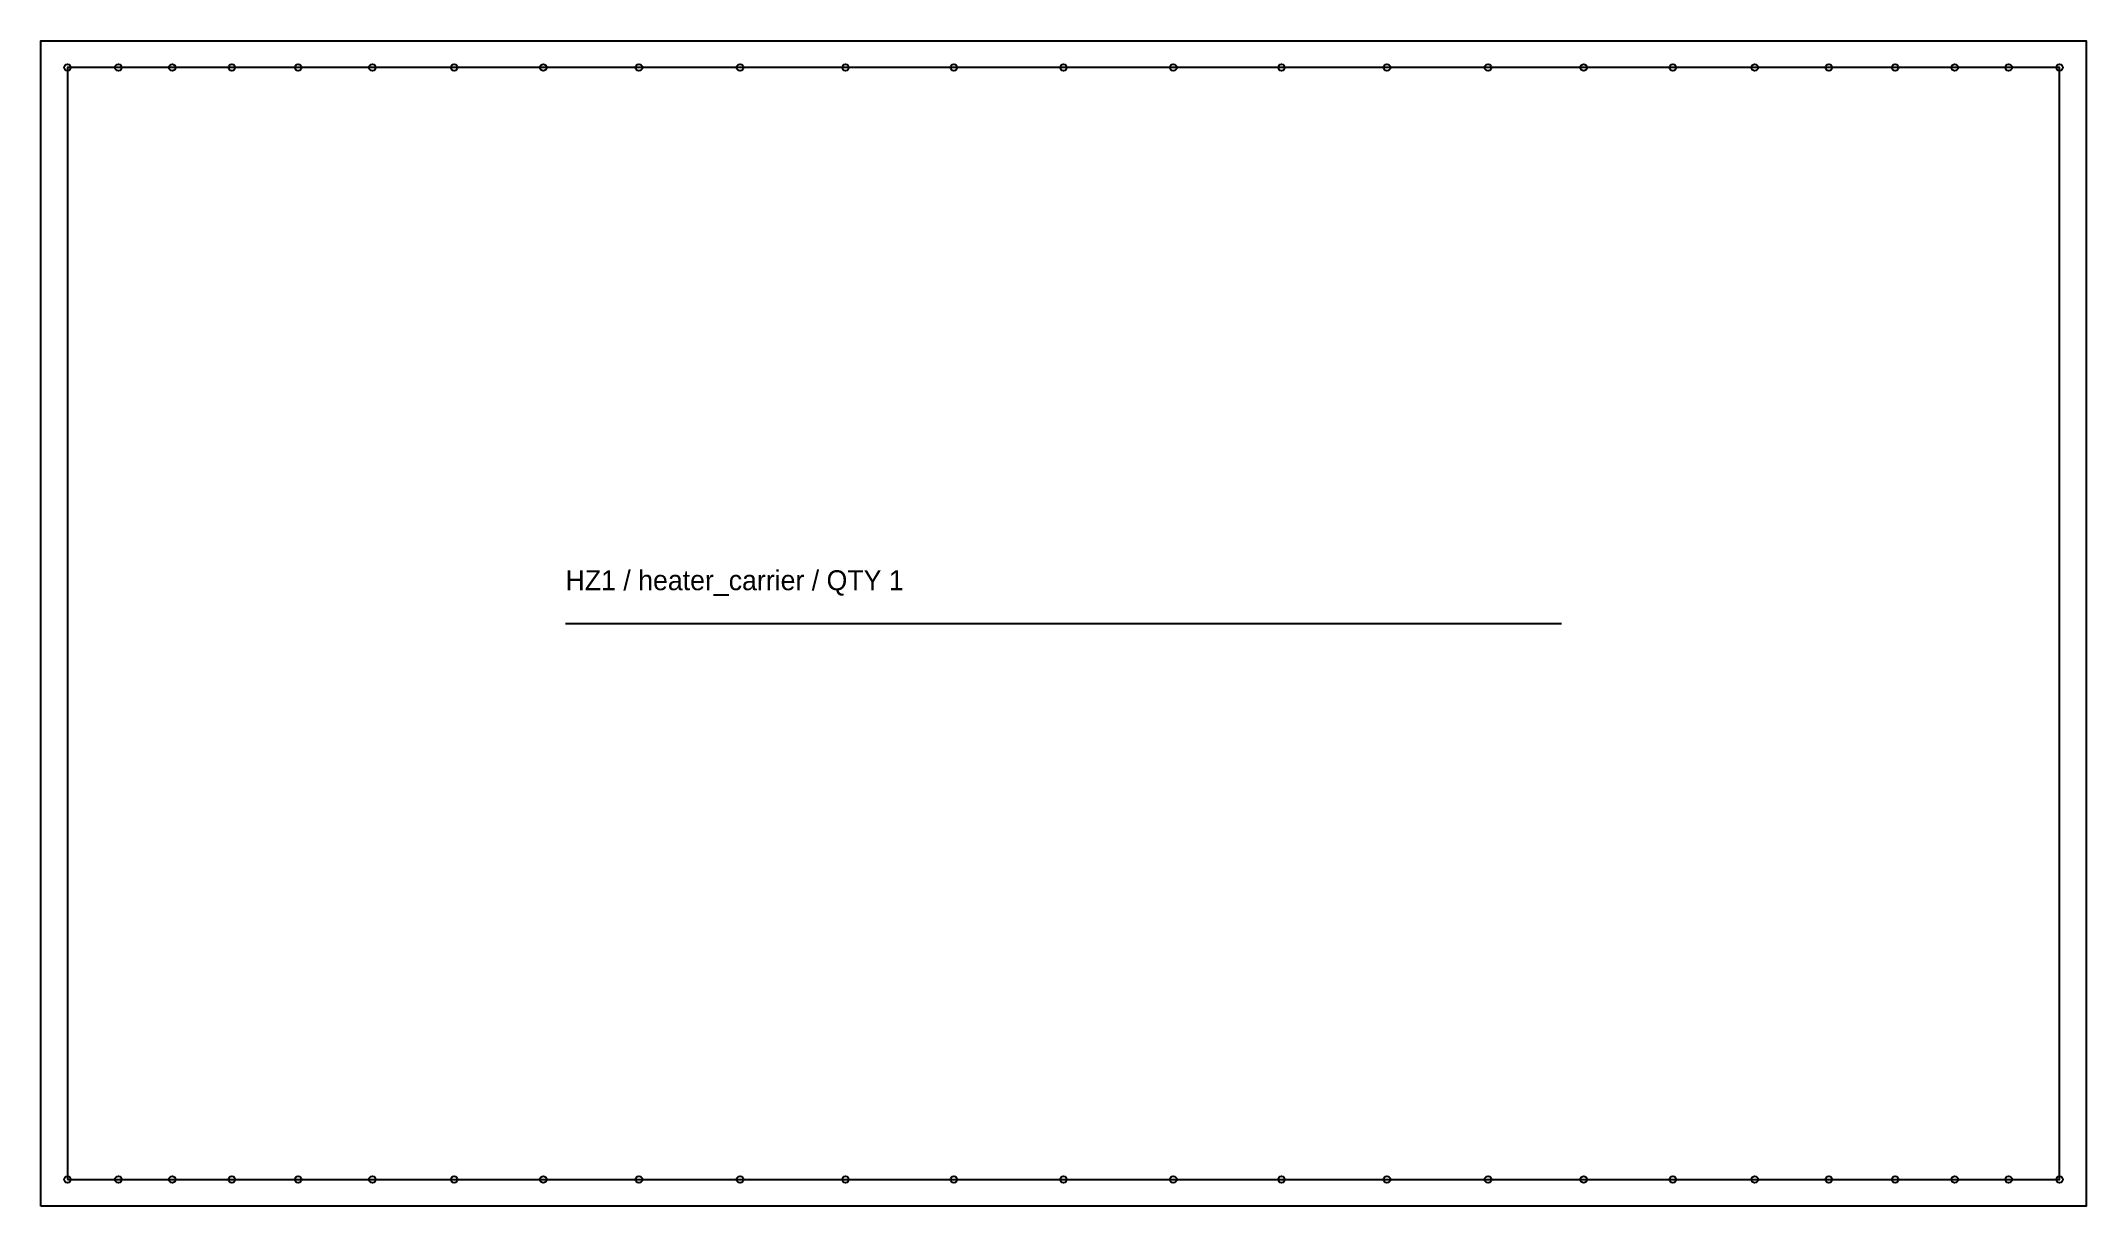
# Model space of a CAD drawing. Header units: millimetres. Extents: x -12 to 910, y -12 to 513.
import ezdxf

# ---------------------------------------------------------------- set-up
doc = ezdxf.new("R2010")
doc.units = ezdxf.units.MM
for name, color, linetype in [('CUT', 7, 'Continuous'), ('GRAIN', 3, 'Continuous'), ('ID', 7, 'Continuous'), ('NOTCH', 1, 'Continuous'), ('SEW', 5, 'Continuous')]:
    doc.layers.add(name, color=color, linetype=linetype)

msp = doc.modelspace()

# ---------------------------------------------------------------- linework, layer by layer
at = {"layer": 'CUT'}
msp.add_lwpolyline([(-12, -12), (-12, 513.05), (47.27, 513.05), (74.07, 513.05), (104.03, 513.05), (137.45, 513.05), (174.35, 513.05), (214.53, 513.05), (257.64, 513.05), (498.55, 513.05), (547.38, 513.05), (594.89, 513.05), (640.48, 513.05), (683.59, 513.05), (723.77, 513.05), (760.67, 513.05), (910.12, 513.05), (910.12, -12), (875.18, -12), (794.09, -12), (760.67, -12), (723.77, -12), (683.59, -12), (640.48, -12), (594.89, -12), (547.38, -12), (498.55, -12), (449.06, -12), (399.57, -12), (350.74, -12), (303.23, -12), (257.64, -12), (214.53, -12), (174.35, -12), (137.45, -12), (74.07, -12), (47.27, -12)], close=True, dxfattribs=at)
at = {"layer": 'GRAIN'}
msp.add_line((224.53, 250.52), (673.59, 250.52), dxfattribs=at)
at = {"layer": 'NOTCH'}
for centre in [(0, 501.05), (22.94, 501.05), (47.27, 501.05), (74.07, 501.05), (104.03, 501.05), (137.45, 501.05), (174.35, 501.05), (214.53, 501.05), (257.64, 501.05), (303.23, 501.05), (350.74, 501.05), (399.57, 501.05), (449.06, 501.05), (498.55, 501.05), (547.38, 501.05), (594.89, 501.05), (640.48, 501.05), (683.59, 501.05), (723.77, 501.05), (760.67, 501.05), (794.09, 501.05), (824.04, 501.05), (850.85, 501.05), (875.18, 501.05), (898.12, 501.05), (0, 0), (22.94, 0), (47.27, 0), (74.07, 0), (104.03, 0), (137.45, 0), (174.35, 0), (214.53, 0), (257.64, 0), (303.23, 0), (350.74, 0), (399.57, 0), (449.06, 0), (498.55, 0), (547.38, 0), (594.89, 0), (640.48, 0), (683.59, 0), (723.77, 0), (760.67, 0), (794.09, 0), (824.04, 0), (850.85, 0), (875.18, 0), (898.12, 0)]:
    msp.add_circle(centre, 1.5, dxfattribs=at)
at = {"layer": 'SEW'}
msp.add_lwpolyline([(0, 0), (22.94, 0), (47.27, 0), (74.07, 0), (104.03, 0), (137.45, 0), (174.35, 0), (214.53, 0), (257.64, 0), (303.23, 0), (350.74, 0), (399.57, 0), (449.06, 0), (498.55, 0), (547.38, 0), (594.89, 0), (640.48, 0), (683.59, 0), (723.77, 0), (760.67, 0), (794.09, 0), (824.04, 0), (850.85, 0), (875.18, 0), (898.12, 0), (898.12, 501.05), (875.18, 501.05), (850.85, 501.05), (824.04, 501.05), (794.09, 501.05), (760.67, 501.05), (723.77, 501.05), (683.59, 501.05), (640.48, 501.05), (594.89, 501.05), (547.38, 501.05), (498.55, 501.05), (449.06, 501.05), (399.57, 501.05), (350.74, 501.05), (303.23, 501.05), (257.64, 501.05), (214.53, 501.05), (174.35, 501.05), (137.45, 501.05), (104.03, 501.05), (74.07, 501.05), (47.27, 501.05), (22.94, 501.05), (0, 501.05)], close=True, dxfattribs=at)

# ---------------------------------------------------------------- texts
at = {"layer": 'ID'}
msp.add_text('HZ1 / heater_carrier / QTY 1', height=9, dxfattribs=at).set_placement((224.53, 265.52))

doc.saveas('drawing.dxf')
